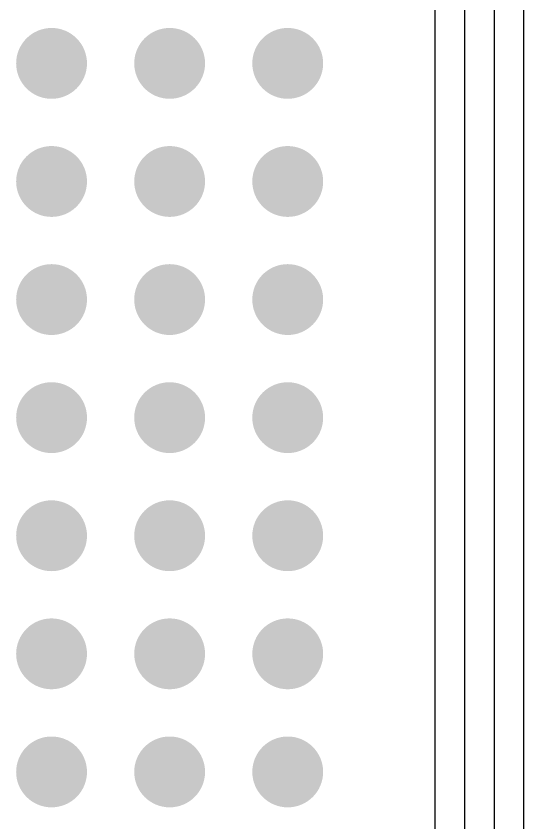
# Model space of a CAD drawing. Extents: x 295 to 953, y 10 to 290.
# Drawn here: x 777.46 to 788.38, y 120.04 to 137.39 of the extents above; entities that cross this region are included whole.
import ezdxf

# ---------------------------------------------------------------- set-up
doc = ezdxf.new("R2010")
doc.units = 0
doc.header["$LTSCALE"] = 5
doc.header["$MEASUREMENT"] = 0
doc.layers.get('0').update_dxf_attribs({"linetype": 'CONTINUOUS', "lineweight": 25})
doc.layers.add('DV-ABPB-A4_IN2', color=3, linetype='CONTINUOUS')

msp = doc.modelspace()

# ---------------------------------------------------------------- linework, layer by layer
at = {"color": 7, "const_width": 0.762}
for points in [[(777.839, 136.373, 1), (778.601, 136.373, 1)], [(780.379, 136.373, 1), (781.141, 136.373, 1)], [(782.919, 136.373, 1), (783.681, 136.373, 1)], [(777.839, 133.833, 1), (778.601, 133.833, 1)], [(780.379, 133.833, 1), (781.141, 133.833, 1)], [(782.919, 133.833, 1), (783.681, 133.833, 1)], [(777.839, 131.293, 1), (778.601, 131.293, 1)], [(780.379, 131.293, 1), (781.141, 131.293, 1)], [(782.919, 131.293, 1), (783.681, 131.293, 1)], [(777.839, 128.753, 1), (778.601, 128.753, 1)], [(780.379, 128.753, 1), (781.141, 128.753, 1)], [(782.919, 128.753, 1), (783.681, 128.753, 1)], [(777.839, 126.213, 1), (778.601, 126.213, 1)], [(780.379, 126.213, 1), (781.141, 126.213, 1)], [(782.919, 126.213, 1), (783.681, 126.213, 1)], [(777.839, 123.673, 1), (778.601, 123.673, 1)], [(780.379, 123.673, 1), (781.141, 123.673, 1)], [(782.919, 123.673, 1), (783.681, 123.673, 1)], [(777.839, 121.133, 1), (778.601, 121.133, 1)], [(780.379, 121.133, 1), (781.141, 121.133, 1)], [(782.919, 121.133, 1), (783.681, 121.133, 1)]]:
    msp.add_lwpolyline(points, format="xyb", close=True, dxfattribs=at)
at = {"layer": 'DV-ABPB-A4_IN2', "color": 7}
for p, q in [((788.38, 106.528), (788.38, 194.158)), ((787.745, 107.163), (787.745, 191.618)), ((787.11, 107.798), (787.11, 189.078)), ((786.475, 108.433), (786.475, 186.538))]:
    msp.add_line(p, q, dxfattribs=at)

doc.saveas('drawing.dxf')
